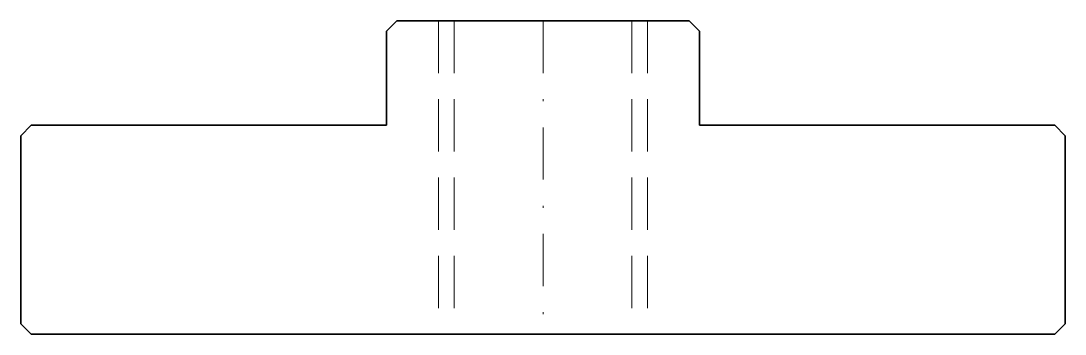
# Model space of a CAD drawing. Header units: millimetres. Extents: x -25 to 25, y -15 to 0.
import ezdxf

# ---------------------------------------------------------------- set-up
doc = ezdxf.new("R2010")
doc.units = ezdxf.units.MM
doc.header["$LTSCALE"] = 5
for name, pattern in [('AUSGEZOGEN', [0]), ('DASHDOT', [1, 0.5, -0.25, 0, -0.25]), ('DASHED', [0.75, 0.5, -0.25])]:
    doc.linetypes.add(name, pattern=pattern)
doc.layers.add('2', color=7, linetype='Continuous')

# ---------------------------------------------------------------- blocks, each defined once
blk = doc.blocks.new('20287_nNn00')
at = {"layer": '2', "color": 7, "linetype": 'AUSGEZOGEN', "lineweight": 35}
for p, q in [((-7.5, -0.5), (-7, 0)), ((-7, 0), (7, 0)), ((7, 0), (7.5, -0.5)), ((-7.5, -5), (-7.5, -0.5)), ((7.5, -0.5), (7.5, -5)), ((-25, -5.5), (-24.5, -5)), ((-24.5, -5), (-7.5, -5)), ((7.5, -5), (24.5, -5)), ((24.5, -5), (25, -5.5)), ((-25, -14.5), (-25, -5.5)), ((25, -5.5), (25, -14.5)), ((-24.5, -15), (-25, -14.5)), ((25, -14.5), (24.5, -15)), ((24.5, -15), (-24.5, -15))]:
    blk.add_line(p, q, dxfattribs=at)

msp = doc.modelspace()

# ---------------------------------------------------------------- linework, layer by layer
at = {"layer": '2', "color": 7, "linetype": 'DASHED', "lineweight": 18}
for p, q in [((-5, 0), (-5, -15)), ((-4.25, 0), (-4.25, -15)), ((4.25, 0), (4.25, -15)), ((5, 0), (5, -15))]:
    msp.add_line(p, q, dxfattribs=at)
at = {"layer": '2', "color": 7, "linetype": 'DASHDOT', "lineweight": 18}
msp.add_line((0, 0), (0, -15), dxfattribs=at)

# ---------------------------------------------------------------- block references
msp.add_blockref('20287_nNn00', (0, 0))

doc.saveas('drawing.dxf')
